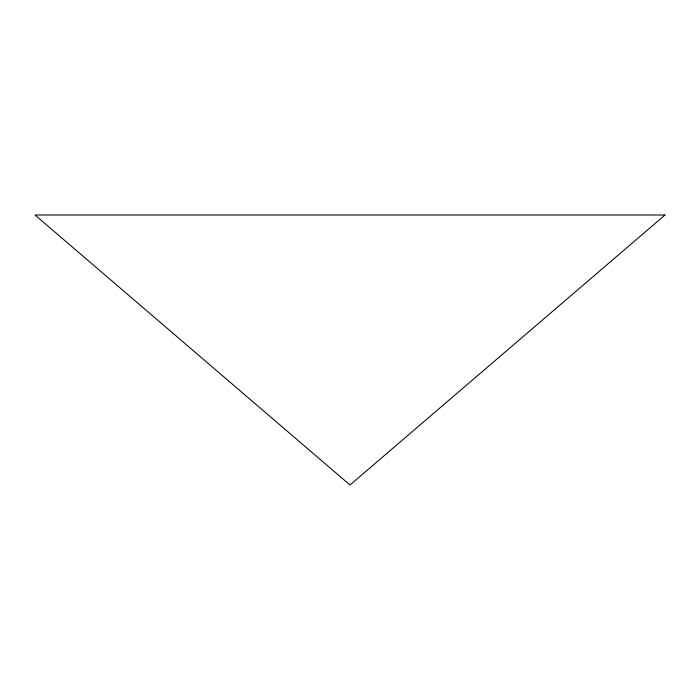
<?xml version="1.0" encoding="UTF-8"?>
<svg xmlns="http://www.w3.org/2000/svg" width="700" height="700" viewBox="0 0 700 700"><rect width="100%" height="100%" fill="white"/><g stroke="black" fill="none" stroke-linecap="round" stroke-linejoin="round"><path stroke-width="1.05" d="M665 215.005L350 484.995L35 215.005L665 215.005"/></g></svg>
